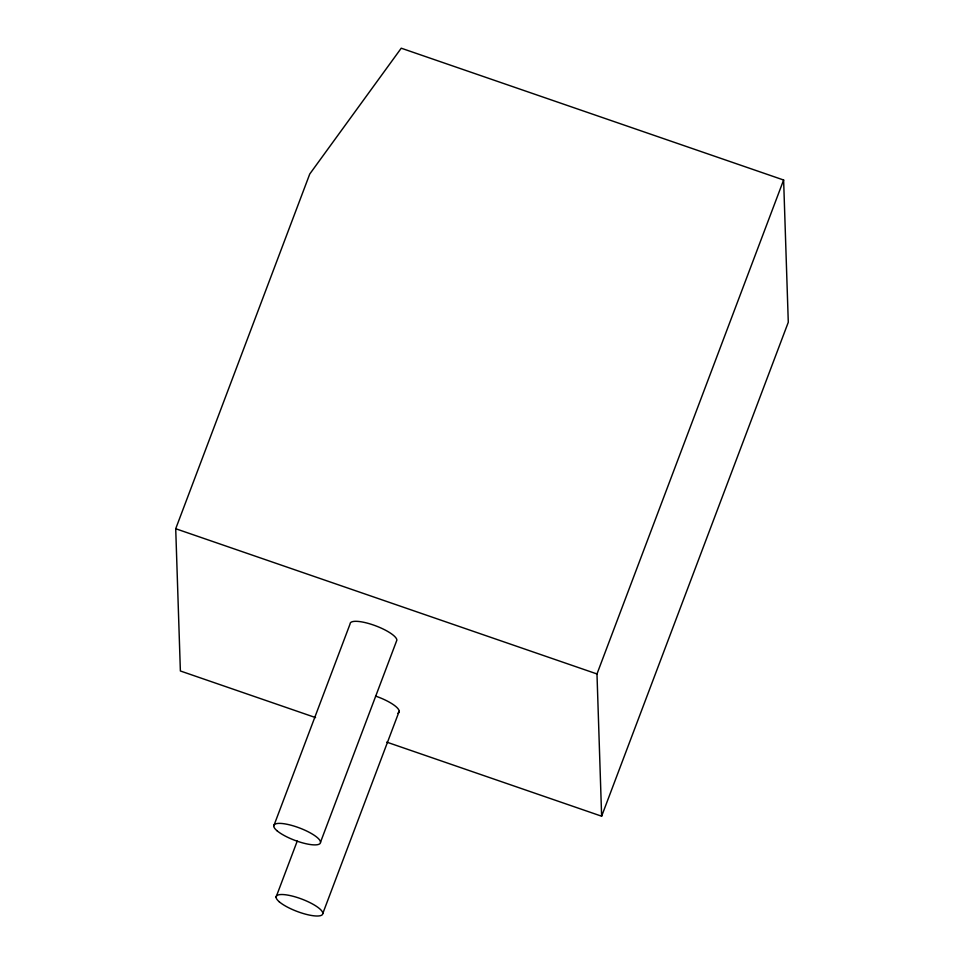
<?xml version="1.0" encoding="UTF-8"?>
<svg xmlns="http://www.w3.org/2000/svg" width="964" height="964" viewBox="0 0 964 964"><rect width="100%" height="100%" fill="white"/><g stroke="black" fill="none" stroke-linecap="round" stroke-linejoin="round"><path stroke-width="1.45" d="M315.577 717.59L180.376 670.98L175.713 528.73L309.757 174.002L401.241 48.2L783.624 180.015L788.287 322.265L601.632 816.207L386.733 742.123M273.716 826.064L350.065 623.997A24.895 6.615 20.7 0 1 373.237 624.949A24.895 6.615 20.7 0 1 396.879 640.132L320.518 842.199M276.041 897.183L297.249 841.054M322.856 913.33L399.204 711.263M601.632 816.207L596.981 673.957L783.624 180.015M175.713 528.73L596.981 673.957M375.562 696.08A24.895 6.615 20.7 0 1 397.855 713.215M279.295 901.822A24.895 6.615 20.7 0 0 319.831 915.8A24.895 6.615 20.7 0 0 299.214 898.147A24.895 6.615 20.7 0 0 279.295 901.822M276.969 830.703A24.895 6.615 20.7 0 0 317.505 844.681A24.895 6.615 20.7 0 0 296.888 827.016A24.895 6.615 20.7 0 0 276.969 830.703"/></g></svg>
